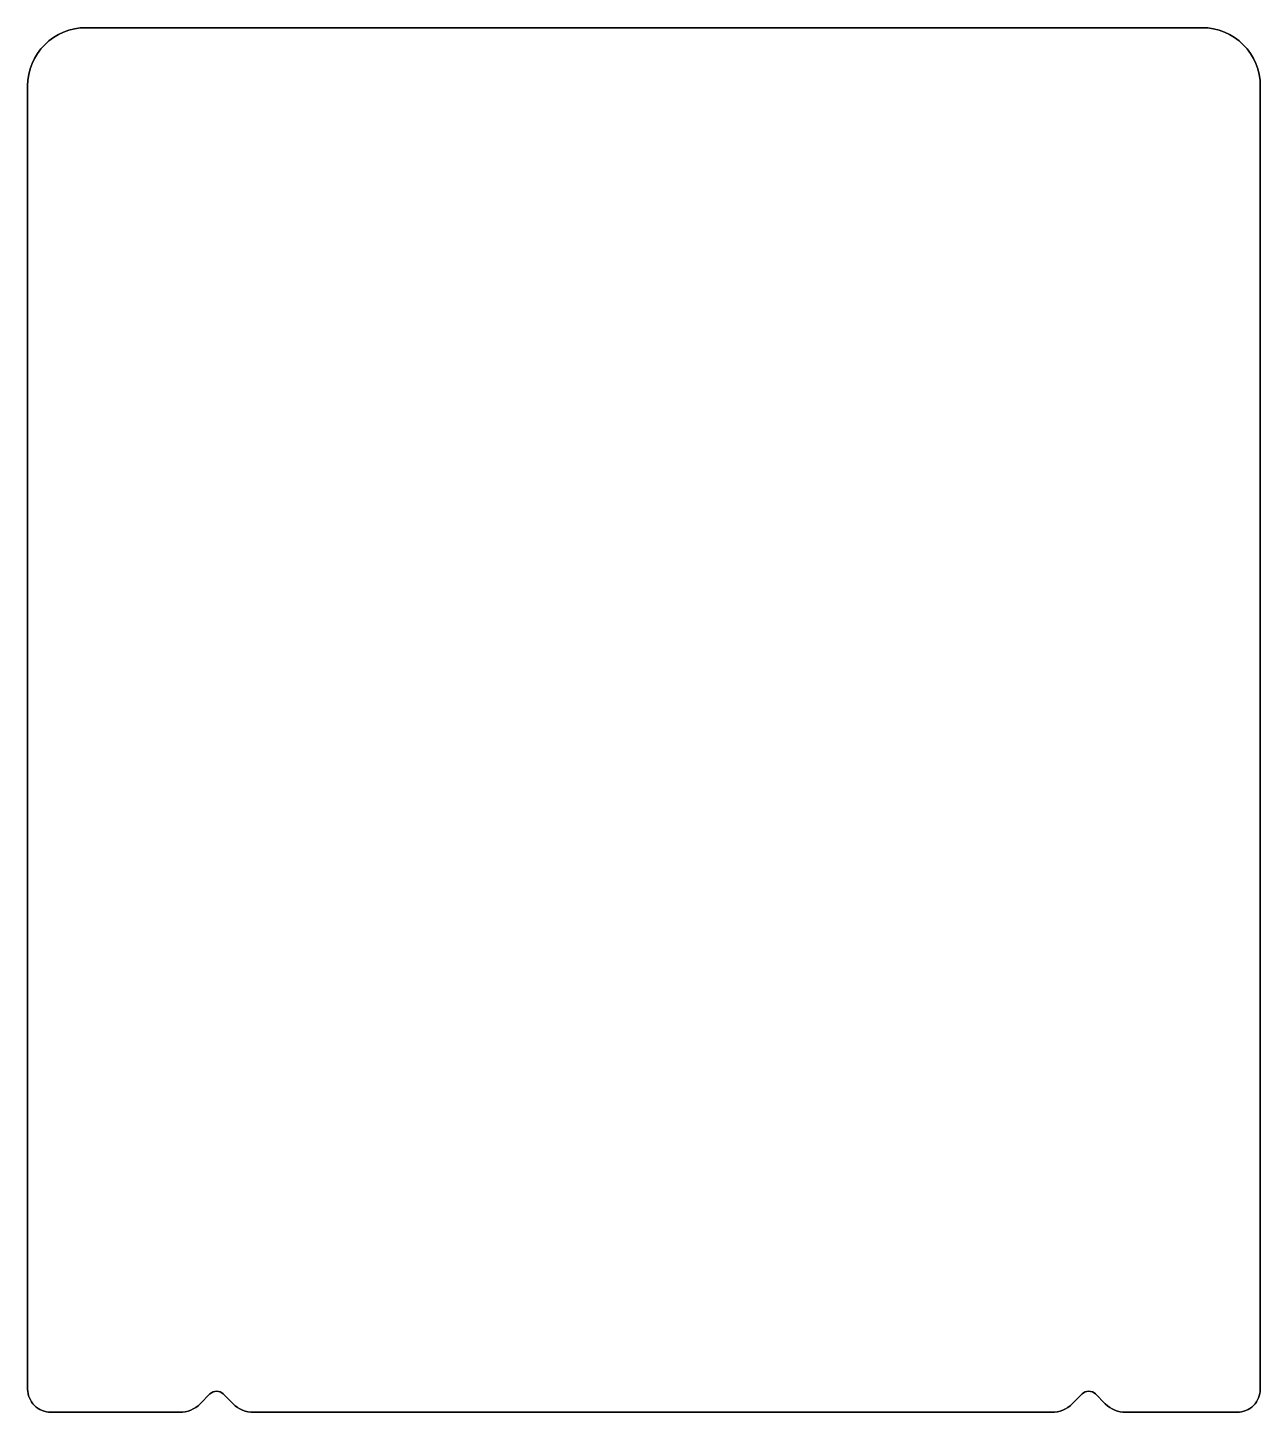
# Model space of a CAD drawing. Header units: millimetres. Extents: x -106 to 106, y -124 to 114.
import ezdxf

# ---------------------------------------------------------------- set-up
doc = ezdxf.new("R2010")
doc.units = ezdxf.units.MM
doc.layers.get('0').update_dxf_attribs({"linetype": 'CONTINUOUS'})

msp = doc.modelspace()

# ---------------------------------------------------------------- linework, layer by layer
for points in [[(106, 103.75), (106, -120.25, -0.414214), (102, -124.25), (82.87, -124.25, -0.198912), (79.34, -122.79), (77.65, -121.1, 0.414214), (75.35, -121.1), (73.67, -122.79, -0.198912), (70.13, -124.25), (-67.13, -124.25, -0.198912), (-70.66, -122.79), (-72.35, -121.1, 0.414214), (-74.65, -121.1), (-76.33, -122.79, -0.198912), (-79.87, -124.25), (-102, -124.25, -0.414214), (-106, -120.25), (-106, 103.75, -0.414214), (-96, 113.75), (96, 113.75, -0.414214)], [(-106, 103.75), (-106, -120.25, 0.414214), (-102, -124.25), (-79.87, -124.25, 0.198912), (-76.33, -122.79), (-74.65, -121.1, -0.414214), (-72.35, -121.1), (-70.66, -122.79, 0.198912), (-67.13, -124.25), (70.13, -124.25, 0.198912), (73.67, -122.79), (75.35, -121.1, -0.414214), (77.65, -121.1), (79.34, -122.79, 0.198912), (82.87, -124.25), (102, -124.25, 0.414214), (106, -120.25), (106, 103.75, 0.414214), (96, 113.75), (-96, 113.75, 0.414214)]]:
    msp.add_lwpolyline(points, format="xyb", close=True)

doc.saveas('drawing.dxf')
